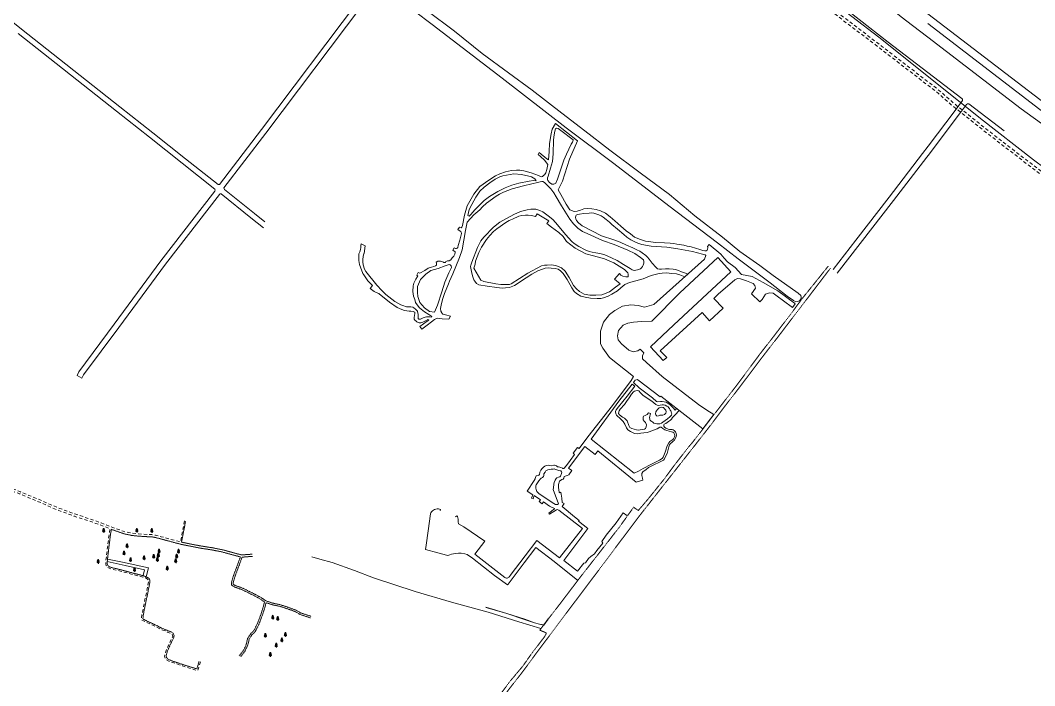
# Model space of a CAD drawing. Header units: metres. Extents: x 556238 to 587446, y 1177111 to 1219372.
# Drawn here: x 573512 to 575333, y 1210177 to 1211371 of the extents above; entities that cross this region are included whole.
import ezdxf

# ---------------------------------------------------------------- set-up
doc = ezdxf.new("R2010")
doc.units = ezdxf.units.M
doc.header["$MEASUREMENT"] = 0
doc.linetypes.add('Xr_Nen GT$0$HIDDEN', pattern=[0.375, 0.25, -0.125])
doc.linetypes.add('Xr_Nen GT$0$MON', pattern=[10, 6, -4])
for name, color, linetype, lineweight in [('Xr_Nen GT$0$DUONG BT-NEN BT', 38, 'Continuous', 0), ('Xr_Nen GT$0$DUONG NHUA', 38, 'Continuous', 0), ('Xr_Nen GT$0$DUONG_DA', 38, 'Xr_Nen GT$0$MON', 0), ('Xr_Nen GT$0$huong nuoc chay', 7, 'Continuous', 0), ('Xr_Nen GT$0$KYHIEU 2000', 3, 'Continuous', 0), ('Xr_Nen GT$0$THUCVAT 2000', 3, 'Continuous', 0), ('Xr_Nen GT$1$SONG_HO', 250, 'Continuous', 0)]:
    doc.layers.add(name, color=color, linetype=linetype, lineweight=lineweight)
doc.linetypes.add('Xr_Nen GT$0$TAL_N_P', pattern='A,2,[130,ltypeshp.shx,S=1,R=0,X=0,Y=-1],4,[130,ltypeshp.shx,S=2,R=0,X=0,Y=-2],2', length=8)
doc.linetypes.add('Xr_Nen GT$0$TAL_N_T', pattern='A,2,[130,ltypeshp.shx,S=1,R=0,X=0,Y=1],4,[130,ltypeshp.shx,S=2,R=0,X=0,Y=2],2', length=8)
doc.linetypes.add('Xr_Nen GT$1$TL_T', pattern='A,2,[130,ltypeshp.shx,S=1,R=0,X=0,Y=1],2', length=4)

# ---------------------------------------------------------------- blocks, each defined once
blk = doc.blocks.new('Xr_Nen GT$0$CAYR')
at = {"layer": 'Xr_Nen GT$0$THUCVAT 2000'}
h = blk.add_hatch(dxfattribs=at)
h.set_pattern_fill('DOTS', color=256)
edge = h.paths.add_edge_path()
edge.add_spline(control_points=[(0, 0.5), (0.28, 0.5), (0.73, 0.49), (1.11, 1.07), (0.78, 1.52), (0.29, 1.49), (0.33, 1.81), (0.63, 1.9), (0.88, 2.34), (0.49, 2.59), (0.16, 2.68), (0.18, 2.89), (0.41, 2.97), (0.48, 3.36), (0.19, 3.49), (0.04, 3.5), (0, 3.5)], knot_values=[0, 0, 0, 0, 0.790074, 1.257445, 1.745097, 2.165392, 2.249546, 2.620871, 2.993049, 3.46891, 3.762221, 3.825968, 4.067037, 4.399095, 4.720772, 4.852532, 4.852532, 4.852532, 4.852532], degree=3, periodic=0)
edge.add_line((0, 3.5), (0, 0.5))
at = {"layer": 'Xr_Nen GT$0$THUCVAT 2000', "color": 3, "flags": 128}
blk.add_lwpolyline([(0.5, 0), (0, 0), (0, 3.5)], dxfattribs=at)
at = {"layer": 'Xr_Nen GT$0$THUCVAT 2000', "color": 3}
for points in [[(0, 3.5), (-0.13, 3.49), (-0.4, 3.32), (-0.35, 2.99), (-0.17, 2.83), (-0.17, 2.76), (-0.41, 2.59), (-0.77, 2.28), (-0.6, 1.95), (-0.32, 1.7), (-0.31, 1.62), (-0.7, 1.45), (-1, 1.07), (-0.77, 0.66), (0, 0.5)], [(0, 3.5), (0.13, 3.49), (0.4, 3.32), (0.35, 2.99), (0.17, 2.83), (0.17, 2.76), (0.41, 2.59), (0.77, 2.28), (0.6, 1.95), (0.32, 1.7), (0.31, 1.62), (0.7, 1.45), (1, 1.07), (0.77, 0.66), (0, 0.5)]]:
    blk.add_spline(points, degree=3, dxfattribs=at)

msp = doc.modelspace()

# ---------------------------------------------------------------- linework, layer by layer
at = {"layer": 'Xr_Nen GT$0$DUONG BT-NEN BT', "flags": 128}
for points in [[(574293.28589, 1210480.10354), (574295.94111, 1210482.38504), (574296.89698, 1210480.89937), (574298.06528, 1210476.17709), (574298.3308, 1210471.34872), (574298.3839, 1210467.63455), (574307.99554, 1210462.22243), (574346.02518, 1210436.67228), (574328.23339, 1210413.19155), (574381.86869, 1210371.5906, 0.5611163877), (574391.08111, 1210375.0895), (574418.13238, 1210410.29639), (574439.27649, 1210438.0986), (574480.0771, 1210406.54315), (574521.06194, 1210459.39439), (574478.86362, 1210492.06768), (574476.00391, 1210493.22162), (574474.35418, 1210493.00177), (574461.81599, 1210484.92453), (574460.88107, 1210487.17734), (574470.99953, 1210494.92498), (574470.89891, 1210495.51088), (574461.95457, 1210499.4091), (574451.29738, 1210507.29891), (574448.59163, 1210503.38153), (574443.45635, 1210507.6299), (574445.58984, 1210510.75173), (574434.47195, 1210518.29925), (574432.63846, 1210512.85881), (574429.91593, 1210513.80252), (574431.86053, 1210519.74267), (574421.63749, 1210526.57091), (574434.40091, 1210545.58445), (574436.42656, 1210548.70909), (574436.98672, 1210551.5432), (574437.51194, 1210552.94269), (574438.1422, 1210553.7474), (574439.40296, 1210554.06232), (574441.43397, 1210554.30722), (574442.86965, 1210554.83207), (574443.63989, 1210555.39188), (574444.02513, 1210556.12658), (574444.23522, 1210557.35118), (574444.34026, 1210558.89069), (574444.55035, 1210560.22026), (574445.1487, 1210561.64704), (574446.23874, 1210564.17662), (574448.80544, 1210567.16291), (574450.91517, 1210569.30607), (574453.77535, 1210571.13927), (574456.24167, 1210572.37144), (574459.51853, 1210572.86433), (574462.16093, 1210572.40668), (574465.79019, 1210571.66731), (574469.45438, 1210572.93471), (574471.1104, 1210572.82909), (574472.55493, 1210572.37144), (574474.28151, 1210571.59692), (574476.50118, 1210570.29437), (574478.15719, 1210569.80148), (574480.69409, 1210569.51985), (574482.38527, 1210569.09734), (574484.99274, 1210567.51316), (574485.8643, 1210567.18226), (574486.79316, 1210567.13805), (574487.69989, 1210567.18226), (574488.2307, 1210567.42538), (574491.70274, 1210571.6459), (574492.67538, 1210572.65841), (574499.00481, 1210581.4795), (574506.97976, 1210591.95171), (574504.38254, 1210594.23359), (574512.03911, 1210604.95126), (574515.0961, 1210602.65125), (574530.74206, 1210623.78889), (574575.02216, 1210680.29457), (574608.60827, 1210724.99865), (574612.51912, 1210731.81484), (574584.21269, 1210754.53404), (574569.65886, 1210766.29769), (574557.40878, 1210783.16498), (574553.22589, 1210790.62838), (574553.52448, 1210813.61567), (574558.89477, 1210829.24238), (574569.5452, 1210843.18153), (574579.14566, 1210850.376), (574593.24623, 1210858.02008), (574607.64704, 1210860.86784), (574621.29763, 1210859.36899), (574632.24805, 1210856.67107), (574649.19879, 1210861.01768), (574740.16965, 1210942.35993), (574742.71772, 1210948.99047), (574741.119, 1210950.35135), (574736.44071, 1210951.41639), (574727.67617, 1210953.66489), (574718.73416, 1210956.03164), (574692.32481, 1210961.15511), (574672.76148, 1210963.88819), (574644.63579, 1210966.0865), (574627.92681, 1210968.81948), (574622.26375, 1210970.54883), (574617.46154, 1210972.65544), (574608.16108, 1210977.24705), (574600.61282, 1210982.16254), (574595.58049, 1210986.55271), (574583.95089, 1210996.26639), (574573.97707, 1211004.88109), (574569.62276, 1211008.66434), (574563.79177, 1211013.54469), (574558.46411, 1211017.85438), (574554.5479, 1211020.32367), (574550.44187, 1211022.22305), (574545.04317, 1211023.97054), (574541.62144, 1211024.88228), (574538.04762, 1211025.49004), (574533.04976, 1211025.37385), (574523.39107, 1211024.53465), (574515.9085, 1211023.39035), (574512.40082, 1211022.72276), (574510.02417, 1211021.30551), (574509.02754, 1211020.00324), (574508.75922, 1211017.5519), (574509.21922, 1211014.83247), (574510.44598, 1211011.99817), (574513.97252, 1211007.8615), (574520.71933, 1211002.6524), (574555.01839, 1210984.56855), (574577.49174, 1210977.358), (574588.53696, 1210972.98054), (574600.26089, 1210967.86334), (574611.79942, 1210962.74603), (574618.93379, 1210959.36276), (574623.92978, 1210956.73129), (574628.11267, 1210953.86764), (574634.72392, 1210948.99683), (574637.79605, 1210946.35452), (574640.71282, 1210942.77962), (574646.39894, 1210935.4012), (574652.76889, 1210928.24103), (574655.85429, 1210925.45645), (574659.43743, 1210924.76036), (574663.02034, 1210924.85981), (574670.18639, 1210925.25754), (574676.75548, 1210925.25754), (574684.05894, 1210924.65053), (574688.15636, 1210923.75178), (574693.55319, 1210921.95438), (574698.74996, 1210919.95722), (574707.64469, 1210916.86166), (574710.31201, 1210915.71324), (574704.73513, 1210910.8128), (574695.79103, 1210914.27422), (574690.05903, 1210916.09929), (574681.17804, 1210917.10628), (574672.73772, 1210918.11327), (574664.04563, 1210917.73564), (574659.06966, 1210916.91746), (574651.51116, 1210915.28111), (574644.45668, 1210913.07841), (574630.26084, 1210907.24819), (574616.9326, 1210903.81799), (574605.82566, 1210900.89217), (574597.04109, 1210897.36102), (574590.07395, 1210891.20682), (574584.23132, 1210885.65692), (574574.05068, 1210879.65527), (574567.22957, 1210876.29836), (574558.98327, 1210872.94153), (574554.1983, 1210872.02605), (574547.68278, 1210871.92426), (574535.46601, 1210872.63634), (574526.09963, 1210874.3656), (574518.05689, 1210876.40015), (574510.31974, 1210880.67245), (574506.45105, 1210884.63965), (574501.76786, 1210890.9465), (574493.72513, 1210906.10323), (574486.46778, 1210916.9871), (574481.56099, 1210921.88997), (574477.57421, 1210924.74989), (574471.95168, 1210925.77137), (574464.79588, 1210926.69068), (574459.37785, 1210926.99709), (574454.26656, 1210926.28211), (574449.29875, 1210924.43544), (574440.77878, 1210921.35858), (574430.10343, 1210915.51246), (574419.94142, 1210908.84574), (574413.26914, 1210904.74319), (574405.67337, 1210899.20479), (574399.20653, 1210895.40995), (574390.27616, 1210891.61511), (574382.88536, 1210890.99968), (574376.97122, 1210890.60364), (574367.22263, 1210891.50678), (574350.11397, 1210893.89353), (574335.32956, 1210896.47387), (574330.87486, 1210898.86062), (574327.9695, 1210902.86017), (574325.99416, 1210905.74878), (574323.66036, 1210912.61478), (574321.84527, 1210920.64677), (574320.28941, 1210929.13211), (574320.67837, 1210932.04699), (574322.36397, 1210937.42322), (574332.45215, 1210963.35875), (574338.82023, 1210975.24298), (574344.24549, 1210981.9698), (574361.32107, 1211000.07777), (574372.74104, 1211008.66845), (574397.83327, 1211022.84269), (574410.09104, 1211027.84726), (574421.75581, 1211031.20548), (574428.3461, 1211032.19322), (574433.75015, 1211032.45662), (574437.24292, 1211031.99571), (574444.82169, 1211030.08604), (574450.02801, 1211027.32044), (574462.00372, 1211018.38147), (574468.5551, 1211012.95964), (574476.16508, 1211004.364), (574490.72357, 1210986.97446), (574502.14937, 1210973.98613), (574506.46852, 1210970.46741), (574514.77421, 1210965.35516), (574525.93728, 1210959.44623), (574532.90605, 1210956.27131), (574538.63246, 1210955.07373), (574545.22415, 1210954.14236), (574548.81963, 1210953.61012), (574554.54604, 1210952.27952), (574561.13772, 1210950.21712), (574573.03773, 1210944.68069), (574583.33391, 1210939.93765), (574594.83354, 1210932.78973), (574606.48946, 1210925.89933), (574610.51746, 1210923.55165), (574613.73982, 1210922.41127), (574616.76094, 1210922.54541), (574619.84914, 1210923.21617), (574623.40712, 1210924.35655), (574625.21989, 1210925.42981), (574627.16681, 1210927.17384), (574628.91227, 1210929.38748), (574630.12062, 1210932.07064), (574631.12751, 1210935.49168), (574631.2619, 1210938.44311), (574630.7248, 1210941.19338), (574625.50404, 1210945.77722), (574615.38768, 1210952.7668), (574602.4731, 1210958.68115), (574577.82806, 1210968.57411), (574557.05708, 1210976.31643), (574529.6059, 1210988.76532), (574521.43227, 1210992.47753), (574512.51355, 1210998.34281), (574505.32375, 1211005.79779), (574498.47307, 1211014.06599), (574483.34348, 1211038.07242), (574474.14875, 1211054.60901), (574469.65841, 1211061.34191), (574464.56087, 1211068.66098), (574458.96326, 1211074.37099), (574455.86668, 1211077.39617), (574452.83904, 1211079.94014), (574450.08647, 1211081.93403), (574448.43511, 1211082.14032), (574445.13217, 1211081.24653), (574440.24634, 1211080.21514), (574430.13114, 1211077.80876), (574415.13012, 1211074.23349), (574395.10586, 1211069.00804), (574386.93386, 1211065.82405), (574379.53303, 1211062.75373), (574372.04557, 1211059.29418), (574366.28934, 1211055.35895), (574348.83318, 1211042.73535), (574341.52273, 1211036.42682), (574336.75988, 1211030.78242), (574326.34772, 1211021.81775), (574314.32636, 1211008.76763), (574311.32341, 1210993.87608), (574305.17379, 1210959.53868), (574300.20715, 1210945.83901), (574288.43501, 1210916.05835), (574282.25372, 1210903.07422), (574280.42744, 1210898.16135), (574273.54485, 1210880.78677), (574270.05464, 1210870.28072), (574267.4516, 1210860.20315), (574266.43144, 1210854.26366), (574266.74192, 1210849.56521), (574268.60592, 1210846.16969), (574269.31864, 1210844.92341), (574270.38771, 1210844.03326), (574275.10956, 1210842.43103), (574284.28565, 1210840.51716), (574281.21213, 1210834.86472), (574269.05148, 1210835.62139), (574263.79533, 1210836.24448), (574261.30082, 1210836.55603), (574259.11819, 1210836.1554), (574255.46541, 1210834.15264), (574249.89738, 1210830.41398), (574242.66612, 1210823.85663), (574233.00487, 1210817.15298), (574229.34277, 1210821.90434), (574242.63677, 1210831.32815), (574245.59687, 1210833.28698), (574243.67929, 1210834.60991), (574239.11349, 1210831.91834), (574234.36509, 1210829.36362), (574231.26035, 1210828.58807), (574229.52538, 1210828.49684), (574227.88171, 1210828.54245), (574226.28369, 1210828.9987), (574223.95525, 1210830.36724), (574221.85857, 1210831.70233), (574220.16575, 1210832.93655), (574219.11345, 1210834.62805), (574218.97626, 1210835.72515), (574219.11345, 1210837.96514), (574220.07422, 1210844.95939), (574220.15527, 1210847.55459), (574218.59335, 1210848.15133), (574217.07732, 1210848.47269), (574213.31018, 1210849.11532), (574210.04846, 1210849.25301), (574206.18955, 1210850.03332), (574201.59533, 1210850.49237), (574196.8637, 1210852.37437), (574192.82079, 1210854.07278), (574188.68611, 1210856.13845), (574174.95866, 1210865.19968), (574156.36634, 1210880.20686), (574155.57071, 1210880.90716), (574150.6043, 1210882.53042), (574147.49444, 1210884.52459), (574139.97529, 1210890.08991), (574144.57021, 1210895.60877), (574135.8646, 1210903.93857), (574133.48772, 1210907.24501), (574128.64056, 1210914.18364), (574127.14922, 1210916.8381), (574121.2027, 1210932.77151), (574119.62099, 1210940.37801), (574119.52689, 1210944.50991), (574119.80895, 1210948.40701), (574120.04396, 1210951.97545), (574121.26559, 1210955.73169), (574121.90284, 1210957.67173), (574122.72875, 1210960.20626), (574123.11213, 1210962.65237), (574123.49574, 1210964.42061), (574123.55466, 1210967.04348), (574124.17398, 1210970.16746), (574130.95176, 1210966.36757), (574129.54473, 1210952.87729), (574128.78194, 1210952.95356), (574127.48554, 1210947.16203), (574127.18043, 1210941.75151), (574127.18951, 1210943.95253), (574127.04557, 1210937.81758), (574127.66931, 1210932.16196), (574129.97166, 1210924.44545), (574132.60987, 1210920.27568), (574152.15597, 1210896.16942), (574160.78611, 1210886.39144), (574168.10634, 1210879.15425), (574184.53722, 1210866.78714), (574195.11545, 1210860.46076), (574198.43936, 1210859.53734), (574205.17591, 1210857.11619), (574209.05322, 1210856.82558), (574213.12408, 1210857.06777), (574216.41981, 1210856.3898), (574218.21301, 1210855.37291), (574221.36316, 1210853.14534), (574224.80399, 1210849.51352), (574225.13985, 1210848.35089), (574226.16188, 1210843.92604), (574226.06452, 1210839.50129), (574226.45372, 1210836.19476), (574227.23235, 1210835.17365), (574228.49776, 1210835.17365), (574230.15238, 1210835.17365), (574231.807, 1210835.61129), (574234.96996, 1210837.41038), (574238.59503, 1210838.75219), (574241.47803, 1210839.33808), (574244.01911, 1210839.2404), (574247.14644, 1210838.99625), (574250.07836, 1210838.75219), (574250.86001, 1210839.97277), (574245.19183, 1210843.24406), (574237.76446, 1210848.37062), (574228.72439, 1210855.01079), (574224.22893, 1210860.33261), (574221.42442, 1210865.08443), (574220.09285, 1210870.17191), (574217.74275, 1210876.27695), (574216.88097, 1210884.80828), (574217.35099, 1210894.4354), (574218.62456, 1210899.74862), (574222.07331, 1210906.73894), (574224.93093, 1210911.16949), (574225.62059, 1210912.35091), (574223.99485, 1210913.58167), (574226.2611, 1210918.50446), (574229.21723, 1210917.56916), (574238.32997, 1210922.45624), (574244.16748, 1210926.16349), (574250.45055, 1210928.19018), (574254.4576, 1210929.5248), (574257.52483, 1210930.8595), (574259.42331, 1210931.70909), (574259.12541, 1210935.4813), (574258.77767, 1210937.41714), (574261.36068, 1210938.95581), (574266.3781, 1210938.70764), (574270.00433, 1210938.06239), (574271.74303, 1210936.97043), (574272.48812, 1210936.32518), (574275.31965, 1210936.67262), (574276.11435, 1210938.5091), (574278.59814, 1210939.35288), (574282.11071, 1210939.75314), (574284.60474, 1210941.6471), (574287.29839, 1210944.88661), (574290.19141, 1210948.12621), (574292.0617, 1210951.66615), (574292.53125, 1210954.70058), (574292.46883, 1210955.63906), (574288.33602, 1210958.61095), (574290.93463, 1210962.74024), (574293.35786, 1210961.60304), (574294.36009, 1210961.52443), (574295.24423, 1210961.95646), (574296.14817, 1210962.52581), (574297.14434, 1210963.45774), (574298.20479, 1210966.98983), (574301.13391, 1210976.8797), (574303.91839, 1210988.36535), (574303.51289, 1210991.10132), (574302.75219, 1210992.36798), (574299.6591, 1210994.03994), (574297.32647, 1210995.61058), (574300.3809, 1210999.99981), (574303.23223, 1210999.0332), (574304.75967, 1210999.99981), (574306.03255, 1211002.89974), (574309.4948, 1211021.60865), (574314.46704, 1211038.08205), (574326.24337, 1211059.26221), (574336.8421, 1211072.85925), (574352.93665, 1211084.4953), (574364.84388, 1211091.8168), (574372.67094, 1211095.61257), (574383.08403, 1211098.96051), (574393.80643, 1211101.69041), (574402.72446, 1211102.15394), (574408.75575, 1211101.94792), (574416.02428, 1211101.03618), (574428.91324, 1211097.15722), (574442.37121, 1211092.6059), (574447.18506, 1211090.38198), (574449.35908, 1211090.89917), (574451.53309, 1211092.96792), (574453.24128, 1211094.05409), (574455.62235, 1211097.57103), (574457.43395, 1211103.20842), (574459.24579, 1211112.20758), (574452.84486, 1211120.1862), (574445.98416, 1211126.88554), (574441.82596, 1211130.41706), (574443.59331, 1211133.63685), (574457.10694, 1211122.52322), (574460.12154, 1211120.75741), (574461.12191, 1211135.86246), (574461.9201, 1211149.95116), (574465.11241, 1211167.49548), (574466.97479, 1211175.73602), (574472.56168, 1211185.70441), (574512.14275, 1211155.0621), (574497.85095, 1211121.96406), (574485.09662, 1211082.47571), (574477.4517, 1211066.66251), (574482.41415, 1211058.35384), (574491.6685, 1211041.06656), (574498.69969, 1211031.03517), (574506.1068, 1211027.80576), (574511.359, 1211028.61309), (574517.82328, 1211030.63155), (574523.74883, 1211033.05364), (574529.94386, 1211033.59186), (574537.75485, 1211032.78453), (574545.96993, 1211031.70799), (574553.45181, 1211029.51782), (574562.17628, 1211025.1168), (574570.73119, 1211018.68461), (574579.11701, 1211011.4907), (574589.95889, 1211001.84246), (574599.70609, 1210993.28393), (574607.19053, 1210987.76002), (574614.76021, 1210981.9812), (574625.05173, 1210977.81705), (574634.07875, 1210974.96891), (574644.11499, 1210973.4753), (574652.12279, 1210972.56851), (574668.35918, 1210971.76053), (574678.25567, 1210971.01227), (574684.88905, 1210970.6381), (574690.61313, 1210969.4622), (574702.91655, 1210967.55244), (574709.0275, 1210965.78486), (574716.47863, 1210964.49941), (574731.94687, 1210959.98333), (574736.89885, 1210958.31614), (574740.61288, 1210957.24044), (574743.2504, 1210957.6707), (574744.64974, 1210958.85389), (574745.56486, 1210960.03708), (574746.37213, 1210963.31781), (574745.45725, 1210964.98501), (574748.64164, 1210969.00941), (574769.52303, 1210951.67998), (574775.66729, 1210944.28922), (574781.21249, 1210937.79636), (574795.42184, 1210927.32125), (574806.55347, 1210915.32626), (574825.62325, 1210911.55975), (574845.35847, 1210900.48173), (574871.7457, 1210885.85873), (574901.38859, 1210863.91508), (574902.64376, 1210862.52157), (574898.04139, 1210855.55396), (574882.00274, 1210867.81694), (574870.70598, 1210876.45679), (574863.31424, 1210881.61279), (574856.89887, 1210882.30954), (574849.78616, 1210879.52254), (574843.64959, 1210870.04657), (574839.32602, 1210866.1447), (574824.40325, 1210880.49803), (574831.79499, 1210890.67066), (574830.53982, 1210895.54801), (574827.75045, 1210898.61376), (574821.47437, 1210901.54013), (574815.75634, 1210903.49102), (574804.87789, 1210907.11415), (574799.43866, 1210908.08964), (574794.27846, 1210905.58127), (574764.7115, 1210879.52254), (574757.04097, 1210871.71881), (574773.37309, 1210854.64764), (574749.30172, 1210831.86488), (574735.70936, 1210847.13546), (574660.42452, 1210778.20173), (574672.6456, 1210766.11679), (574665.79015, 1210760.7075), (574643.33962, 1210785.538), (574685.27545, 1210824.89998), (574787.55379, 1210919.62604), (574763.89002, 1210945.49559), (574696.12153, 1210882.18345), (574645.65828, 1210831.18411), (574626.94415, 1210830.95603), (574612.79442, 1210829.35979), (574602.7526, 1210827.99161), (574594.30855, 1210824.11499), (574585.63602, 1210814.5376), (574584.26672, 1210805.18828), (574585.408, 1210798.11925), (574591.11345, 1210790.59407), (574604.35015, 1210779.19245), (574611.88164, 1210776.45602), (574620.78219, 1210778.28034), (574624.66183, 1210781.01668), (574631.01724, 1210774.50071), (574628.76996, 1210769.159), (574628.99798, 1210763.45815), (574635.8447, 1210757.07316), (574664.3724, 1210731.98954), (574729.06411, 1210682.11244), (574744.42311, 1210671.92934), (574756.62359, 1210663.78359), (574737.28968, 1210638.0164)], [(574512.51844, 1210366.35926), (574470.29846, 1210400.10741), (574437.52172, 1210425.36386), (574416.25277, 1210397.66083), (574409.06552, 1210388.03549), (574387.6475, 1210359.6272), (574386.80366, 1210358.28305), (574363.51977, 1210375.18521), (574323.69158, 1210405.97493), (574314.14492, 1210413.00741), (574309.84697, 1210414.14236), (574303.5229, 1210415.18525), (574298.67248, 1210415.33864), (574293.19063, 1210414.80378), (574289.788, 1210414.06468), (574286.18809, 1210413.27633), (574282.78546, 1210411.99518), (574279.5801, 1210411.10821), (574276.96635, 1210411.65026), (574261.4818, 1210415.69066), (574239.57047, 1210421.4848), (574240.87315, 1210429.51146), (574244.05102, 1210455.09881), (574248.48686, 1210485.50407, -0.256282281), (574253.59349, 1210492.26865, -0.0258980486), (574258.11527, 1210494.02567, -0.1184281436), (574262.63728, 1210494.40219), (574266.12167, 1210493.63514), (574265.45623, 1210491.01302)]]:
    msp.add_lwpolyline(points, format="xyb", dxfattribs=at)
for points in [[(574469.43319, 1211076.86328), (574466.096, 1211076.86328), (574462.2322, 1211079.84658), (574459.15868, 1211083.61954), (574458.28036, 1211085.72541), (574458.36817, 1211088.35772), (574459.33429, 1211091.69201), (574463.72495, 1211105.73108), (574467.06213, 1211117.57651), (574468.37925, 1211131.35236), (574469.12178, 1211156.53955), (574470.39209, 1211165.42467), (574471.46443, 1211172.37873), (574472.96183, 1211176.14693), (574474.68119, 1211177.5323), (574477.56513, 1211177.03352), (574482.27906, 1211173.37618), (574504.2414, 1211156.41934), (574504.0751, 1211153.92565), (574503.1877, 1211152.42952), (574500.74747, 1211148.71675), (574492.48999, 1211130.89714), (574487.77815, 1211120.14825), (574476.35258, 1211086.21839), (574473.31725, 1211079.08234)], [(574438.1436, 1211083.18555), (574435.82262, 1211086.39673), (574429.93061, 1211090.05398), (574424.75271, 1211091.48113), (574411.45102, 1211094.15709), (574397.97093, 1211095.4059), (574377.96063, 1211092.26986), (574372.76154, 1211090.29935), (574364.3352, 1211085.82094), (574354.74359, 1211079.46165), (574344.43484, 1211071.57969), (574336.81531, 1211064.32474), (574329.92317, 1211053.81869), (574322.2722, 1211040.77773), (574318.04156, 1211031.60424), (574315.3563, 1211020.61914), (574317.88178, 1211019.98828), (574320.58777, 1211022.96233), (574328.16421, 1211031.16351), (574337.36429, 1211040.35598), (574344.85059, 1211047.65589), (574354.05044, 1211054.68538), (574368.93291, 1211064.05815), (574382.24624, 1211070.27339), (574394.53126, 1211075.30788), (574407.2127, 1211079.09785), (574425.27956, 1211082.45561), (574433.3351, 1211083.41923)], [(574578.52145, 1210906.71595), (574588.77919, 1210898.11152), (574580.42109, 1210892.03771), (574569.40335, 1210883.81288), (574555.85268, 1210878.75138), (574545.34153, 1210877.73916), (574534.57721, 1210877.73916), (574524.44594, 1210880.01683), (574515.9609, 1210884.57207), (574510.64209, 1210889.12741), (574505.06987, 1210895.3277), (574497.21813, 1210909.7529), (574490.25309, 1210920.88803), (574483.54099, 1210926.96185), (574473.34637, 1210931.36482), (574464.80031, 1210932.3577), (574457.99318, 1210931.91089), (574453.12389, 1210931.96053), (574447.45944, 1210930.86838), (574422.97371, 1210917.33725), (574393.40699, 1210898.18247), (574390.05047, 1210897.28148), (574384.99066, 1210896.93105), (574374.52027, 1210896.93105), (574365.80325, 1210898.4828), (574344.08454, 1210902.73631), (574338.70614, 1210905.12322), (574326.14745, 1210926.6685), (574328.28113, 1210933.47742), (574329.44291, 1210938.77681), (574335.0291, 1210954.33874), (574340.15203, 1210964.27171), (574349.15134, 1210977.79452), (574355.1654, 1210985.02077), (574361.55864, 1210992.36705), (574367.47254, 1210997.03025), (574383.32649, 1211008.1507), (574389.37828, 1211012.08809), (574395.51043, 1211014.47867), (574407.03522, 1211019.4896), (574412.49331, 1211020.90956), (574418.75891, 1211021.5549), (574423.7973, 1211021.61949), (574429.57821, 1211021.07089), (574436.58657, 1211019.03785), (574439.5504, 1211024.09458), (574460.50329, 1211011.46714), (574457.40787, 1211006.2603), (574465.82629, 1210999.98719), (574478.55105, 1210990.34764), (574486.20249, 1210983.28422), (574492.30622, 1210974.24253), (574507.83921, 1210962.39383), (574527.38065, 1210952.13043), (574540.99304, 1210948.7093), (574560.71894, 1210943.29578), (574577.65757, 1210935.83884), (574586.96549, 1210930.22519), (574596.27341, 1210924.27645), (574599.50392, 1210921.10713), (574602.34616, 1210918.16206), (574603.0831, 1210915.37487), (574603.34629, 1210912.4298), (574602.87255, 1210911.06247), (574598.87249, 1210910.69437), (574593.66175, 1210911.79876), (574590.0828, 1210913.79713), (574587.81958, 1210916.58442)], [(574268.47316, 1210883.77904), (574261.00735, 1210859.9374), (574255.73745, 1210847.21211), (574246.80779, 1210848.96735), (574237.58535, 1210854.96433), (574228.94845, 1210864.76428), (574225.43519, 1210875.58805), (574224.84964, 1210883.0477), (574224.84964, 1210893.72528), (574230.70508, 1210905.86553), (574239.78126, 1210915.66548), (574249.14996, 1210922.24751), (574261.88567, 1210925.75791), (574274.91415, 1210930.4385), (574281.79441, 1210932.7788), (574283.84382, 1210932.33994), (574285.60068, 1210930.4385), (574286.03972, 1210927.65935), (574281.0626, 1210918.15197), (574273.88956, 1210901.47751)], [(574614.01699, 1210558.53783), (574536.44331, 1210619.85169), (574586.41442, 1210687.73413), (574610.56521, 1210718.2078), (574615.25981, 1210714.43231), (574601.46202, 1210696.92762), (574585.67701, 1210677.76798), (574581.42285, 1210672.08133), (574580.33049, 1210669.20926), (574580.84802, 1210665.30328), (574582.22757, 1210662.54619), (574590.07535, 1210655.31199), (574594.40475, 1210651.62063), (574597.23325, 1210646.31433), (574600.23503, 1210639.91214), (574602.77496, 1210636.62449), (574607.06895, 1210633.48723), (574611.1263, 1210631.40231), (574614.77792, 1210629.89654), (574620.05271, 1210629.37533), (574625.61701, 1210630.30194), (574631.52928, 1210630.82315), (574637.26757, 1210631.46026), (574641.03518, 1210632.50268), (574654.94616, 1210638.06258), (574659.68898, 1210640.90314), (574661.03499, 1210641.44847), (574662.16299, 1210641.08495), (574665.36438, 1210639.01292), (574669.22096, 1210636.43193), (574672.24045, 1210634.94159), (574680.63861, 1210632.82862), (574683.12263, 1210632.13505), (574685.02227, 1210631.11301), (574686.41044, 1210628.77701), (574686.88535, 1210626.36792), (574686.00866, 1210623.73991), (574684.40133, 1210620.34532), (574683.20928, 1210619.07334), (574681.26515, 1210617.93717), (574677.8539, 1210615.55481), (574675.90977, 1210612.76939), (574673.30533, 1210607.74818), (574669.68399, 1210596.07334), (574666.22174, 1210587.46162), (574664.42714, 1210584.78865), (574659.21477, 1210582.01099), (574643.97454, 1210574.39402), (574630.3384, 1210567.04841), (574621.97867, 1210562.07225)], [(574643.37107, 1210665.86609), (574639.8401, 1210667.10573), (574637.16788, 1210663.86361), (574633.73218, 1210662.33793), (574630.67822, 1210660.90751), (574629.91473, 1210659.00046), (574630.20098, 1210654.13722), (574631.91895, 1210651.94405), (574634.40017, 1210649.36941), (574635.92715, 1210645.36445), (574635.6409, 1210641.74085), (574634.40017, 1210638.78485), (574632.2052, 1210637.35451), (574629.24673, 1210636.68702), (574624.37954, 1210636.11487), (574620.94383, 1210635.82884), (574617.79461, 1210636.49633), (574614.16815, 1210637.44986), (574609.58721, 1210638.6895), (574606.05601, 1210640.31052), (574604.14728, 1210644.02946), (574601.28431, 1210652.80223), (574596.79886, 1210657.09332), (574592.79066, 1210659.38183), (574587.73248, 1210663.00543), (574585.91924, 1210665.77075), (574586.20573, 1210668.44072), (574586.96922, 1210670.63389), (574588.59146, 1210673.68534), (574596.79607, 1210681.98401), (574600.39761, 1210687.44174), (574604.65923, 1210693.49929), (574609.40134, 1210700.63628), (574612.63837, 1210704.55422), (574614.7106, 1210705.98464), (574617.00876, 1210706.58699), (574620.06039, 1210707.03875), (574622.35855, 1210706.21057), (574625.37245, 1210702.5967), (574629.51691, 1210698.68174), (574639.12389, 1210692.05634), (574645.34035, 1210687.65196), (574652.66035, 1210682.03906), (574655.34072, 1210680.56788), (574657.64377, 1210680.30382), (574660.43733, 1210680.56788), (574664.43925, 1210681.09601), (574666.25132, 1210681.09601), (574669.2715, 1210680.37926), (574672.35202, 1210679.0609), (574674.81601, 1210677.58365), (574676.10495, 1210676.03068), (574677.35593, 1210674.402), (574678.68284, 1210671.86428), (574679.63033, 1210670.42489), (574680.19561, 1210668.56327), (574680.80468, 1210666.2813), (574681.26142, 1210665.02614), (574680.61415, 1210662.82025), (574677.8355, 1210659.92977), (574673.72458, 1210656.08838), (574665.53744, 1210650.12403), (574662.88013, 1210648.47347), (574659.71996, 1210647.32524), (574657.15838, 1210647.08604), (574654.78825, 1210647.20569), (574651.69982, 1210647.89936), (574649.4734, 1210648.4974), (574647.51017, 1210650.14796), (574645.76262, 1210651.4636), (574644.42174, 1210652.01378), (574643.00935, 1210653.01853), (574642.21931, 1210653.87961), (574641.88415, 1210655.26703), (574641.78842, 1210656.10428), (574641.64471, 1210657.77876), (574642.11636, 1210661.098), (574642.90966, 1210663.45185), (574643.17402, 1210664.89303)], [(574652.07434, 1210665.01305), (574652.81547, 1210668.40801), (574653.98936, 1210670.63015), (574655.5338, 1210672.91409), (574657.3871, 1210674.82758), (574658.86982, 1210675.75353), (574660.72312, 1210676.49422), (574663.19409, 1210676.80286), (574665.23279, 1210676.55591), (574666.28299, 1210676.30904), (574668.50708, 1210674.0869), (574670.54577, 1210671.67949), (574671.4723, 1210668.90183), (574670.66922, 1210666.00069), (574668.3834, 1210663.59337), (574665.41818, 1210662.91438), (574663.13237, 1210662.60573), (574660.04347, 1210662.54395), (574659.05499, 1210662.11191), (574657.75766, 1210661.43292), (574654.54532, 1210661.00079), (574653.70916, 1210662.02947), (574652.79824, 1210663.54645)], [(574468.43306, 1210529.37325), (574477.86628, 1210503.36901), (574476.26617, 1210502.52747), (574472.98139, 1210502.52747), (574469.52798, 1210504.0423), (574443.41816, 1210521.79918), (574439.45956, 1210526.00699), (574438.02784, 1210529.205), (574437.43834, 1210531.89797), (574437.26971, 1210535.8533), (574438.28055, 1210537.70473), (574442.82865, 1210544.77385), (574445.71655, 1210548.61141), (574446.93492, 1210549.7759), (574449.21281, 1210550.62277), (574449.90153, 1210551.20502), (574450.48428, 1210551.94608), (574451.38473, 1210552.63413), (574451.9146, 1210553.74572), (574451.9146, 1210554.53968), (574452.02058, 1210555.59827), (574452.07345, 1210557.1862), (574454.08652, 1210560.73249), (574455.62282, 1210562.79686), (574458.77158, 1210564.42769), (574461.54721, 1210565.11584), (574465.24121, 1210565.65799), (574468.55953, 1210566.01244), (574470.12471, 1210566.36698), (574471.56458, 1210566.01244), (574473.54737, 1210565.17837), (574475.07086, 1210564.63623), (574478.95259, 1210563.61447), (574482.29164, 1210562.73862), (574483.69005, 1210561.09124), (574483.98212, 1210559.63156), (574483.56474, 1210557.87996), (574481.80462, 1210553.36239), (574480.52289, 1210551.86802), (574477.90565, 1210551.17426), (574475.18172, 1210550.10689), (574473.84643, 1210548.98624), (574472.24399, 1210546.31785), (574471.22918, 1210544.93033), (574470.26772, 1210541.9417), (574469.89389, 1210538.84642), (574468.9471, 1210532.34271)]]:
    msp.add_lwpolyline(points, close=True, dxfattribs=at)
for points in [[(574737.28968, 1210638.0164), (574661.95034, 1210696.6243), (574660.48648, 1210695.4628), (574620.76496, 1210726.26008), (574619.81374, 1210726.43282), (574615.96601, 1210725.30973), (574614.10712, 1210723.32267), (574612.55056, 1210721.1196), (574623.00232, 1210711.5709), (574646.66632, 1210693.75055), (574654.03407, 1210687.21077), (574656.30521, 1210686.9053), (574661.15377, 1210687.34172), (574664.16767, 1210687.21077), (574671.50561, 1210685.85783), (574677.92657, 1210681.66807), (574683.91058, 1210675.86355), (574687.40055, 1210671.73875), (574689.84894, 1210674.88189)], [(574694.6232, 1210671.19857), (574687.44481, 1210663.23387), (574682.99802, 1210658.69779), (574680.9195, 1210655.33966), (574679.19478, 1210653.52814), (574675.34752, 1210651.45144), (574670.61588, 1210647.78401), (574667.78575, 1210646.2817), (574666.98965, 1210645.0887), (574667.21092, 1210642.83524), (574668.40483, 1210641.20039), (574670.61588, 1210639.43299), (574675.00187, 1210637.45734), (574677.44933, 1210636.81816), (574679.50758, 1210636.90154), (574681.95527, 1210636.7904), (574684.09691, 1210636.31789), (574685.62645, 1210635.37306), (574687.79604, 1210632.67738), (574689.49258, 1210629.53704), (574689.85872, 1210626.62852), (574689.55151, 1210624.42404), (574688.21086, 1210621.57768), (574685.78227, 1210617.49952), (574683.75895, 1210616.01143), (574681.48292, 1210613.7933), (574678.95371, 1210611.82783), (574677.46447, 1210609.44126), (574675.89067, 1210605.59464), (574673.11201, 1210593.73846), (574670.9904, 1210589.54384), (574668.59792, 1210584.17659), (574666.56668, 1210582.01155), (574659.09016, 1210578.59566), (574649.20904, 1210573.88562), (574639.37311, 1210568.63203), (574635.42988, 1210565.14482), (574629.54952, 1210561.12583), (574627.72907, 1210558.30639), (574627.95662, 1210554.53183), (574628.63929, 1210549.7114), (574629.73166, 1210546.07332), (574617.73778, 1210542.4931), (574548.96124, 1210598.85922), (574543.74911, 1210592.11071), (574525.46191, 1210606.44665), (574495.9788, 1210567.89434), (574502.14681, 1210563.6312), (574496.56015, 1210555.58378), (574493.48755, 1210554.37433), (574490.22863, 1210553.49054), (574488.55282, 1210552.37409), (574487.76138, 1210549.90873), (574486.45776, 1210548.0945), (574483.85076, 1210547.1177), (574480.19798, 1210544.10038), (574477.88445, 1210538.06021), (574478.18305, 1210533.21314), (574478.63071, 1210528.81353), (574479.60102, 1210524.33932), (574480.64587, 1210523.59359), (574482.06385, 1210524.48851), (574483.89921, 1210513.79383), (574484.57372, 1210506.30623), (574488.3206, 1210504.43423), (574484.42396, 1210499.04315), (574506.93458, 1210480.28507), (574515.10355, 1210473.80333), (574513.90218, 1210472.48293), (574530.72063, 1210459.27932), (574487.48607, 1210401.83218), (574512.2655, 1210382.87033), (574523.50683, 1210397.36349), (574526.52865, 1210397.84656), (574531.96811, 1210405.8178), (574535.8361, 1210408.95795), (574542.48439, 1210414.15133), (574547.19832, 1210419.82779), (574557.47283, 1210432.99233), (574555.78048, 1210435.77017), (574563.75823, 1210447.48549), (574581.65996, 1210469.82136), (574594.28293, 1210487.5273), (574600.79449, 1210482.41271)]]:
    msp.add_lwpolyline(points, dxfattribs=at)
at = {"layer": 'Xr_Nen GT$0$DUONG BT-NEN BT', "ltscale": 0.5, "flags": 128}
for points in [[(573732.61939, 1210374.85133), (573735.40341, 1210385.15333), (573700.45279, 1210393.12421), (573668.23237, 1210399.97824)], [(573668.75908, 1210404.37726), (573695.77149, 1210399.07587), (573742.44191, 1210388.8026), (573738.22829, 1210372.74803), (573732.61939, 1210374.85133)]]:
    msp.add_lwpolyline(points, dxfattribs=at)
at = {"layer": 'Xr_Nen GT$0$DUONG NHUA'}
for p, q in [((574347.87365, 1210317.76855), (574385.17502, 1210306.74477)), ((574347.93033, 1210317.96035), (574385.2344, 1210306.93577)), ((574385.17502, 1210306.74477), (574417.36243, 1210296.2415)), ((574385.2344, 1210306.93577), (574417.42566, 1210296.43125)), ((574417.36243, 1210296.2415), (574435.25282, 1210290.1552)), ((574417.42566, 1210296.43125), (574435.31356, 1210290.3458)), ((574435.25282, 1210290.1552), (574443.8858, 1210287.5882)), ((574435.31356, 1210290.3458), (574443.93248, 1210287.78297)), ((574443.8858, 1210287.5882), (574451.65914, 1210286.16222)), ((574443.93248, 1210287.78297), (574451.57194, 1210286.38156)), ((574451.57194, 1210286.38156), (574459.39223, 1210297.05018)), ((574451.65914, 1210286.16222), (574459.55353, 1210296.93194))]:
    msp.add_line(p, q, dxfattribs=at)
at = {"layer": 'Xr_Nen GT$0$DUONG NHUA', "flags": 128}
msp.add_lwpolyline([(574446.58438, 1210279.7279), (574407.1363, 1210292.17484), (574351.93582, 1210309.22245), (574286.14314, 1210327.05084), (574221.13328, 1210346.38929), (574145.95698, 1210371.02303), (574111.69774, 1210384.27402), (574072.01442, 1210398.21008), (574049.84688, 1210404.65601), (574035.29585, 1210408.60415)], dxfattribs=at)
at = {"layer": 'Xr_Nen GT$0$DUONG_DA', "flags": 128}
for points in [[(572887.99575, 1212999.95391), (573022.34737, 1212898.39103), (573116.00509, 1212826.90923), (573192.35794, 1212768.06164), (573310.02748, 1212675.06498), (573409.3754, 1212595.44651), (573508.513, 1212519.9205), (573640.892, 1212425.21066), (573672.63699, 1212398.16826), (573726.61408, 1212356.59195), (573823.71143, 1212277.83371), (573881.56141, 1212234.6146), (573952.39746, 1212179.05926), (574053.57259, 1212094.99137), (574162.48535, 1212010.50923), (574253.09598, 1211941.88658), (574343.51362, 1211873.47619), (574437.99182, 1211799.76092), (574524.12353, 1211736.22954), (574607.60462, 1211670.06189), (574702.89328, 1211595.95449), (574787.98428, 1211530.21639), (574926.039, 1211419.01561), (575054.91226, 1211320.89499), (575159.56241, 1211240.25901), (575185.44381, 1211217.38762), (575270.11711, 1211150.64744), (575371.92004, 1211073.09493), (575463.127, 1211003.27044), (575558.21209, 1210932.60643), (575691.76883, 1210829.39874), (575691.76883, 1210829.39874), (575892.33669, 1210680.17525)], [(572891.01091, 1213003.94249), (573025.37173, 1212902.37265), (573119.04802, 1212830.87668), (573195.43433, 1212772.0033), (573313.14106, 1212678.97725), (573412.45429, 1212599.38658), (573511.48333, 1212523.94327), (573643.97334, 1212429.15402), (573675.78563, 1212402.05429), (573729.715, 1212360.51474), (573826.78379, 1212281.77966), (573884.60091, 1212238.58511), (573955.53861, 1212182.95004), (574056.70346, 1212098.89069), (574165.52707, 1212014.4777), (574256.11466, 1211945.8725), (574346.56007, 1211877.44111), (574441.01423, 1211803.74459), (574527.16133, 1211740.20186), (574610.69235, 1211673.99464), (574705.95647, 1211599.90631), (574791.08125, 1211534.14212), (574929.12225, 1211422.95239), (575057.95262, 1211324.86443), (575162.74738, 1211244.11702), (575188.64939, 1211221.22741), (575273.17986, 1211154.59981), (575374.9547, 1211077.0687), (575466.13806, 1211007.26228), (575561.23223, 1210936.59153), (575694.79003, 1210833.38301), (575895.32128, 1210684.18676)]]:
    msp.add_lwpolyline(points, dxfattribs=at)
at = {"layer": 'Xr_Nen GT$0$DUONG_DA', "linetype": 'Xr_Nen GT$0$HIDDEN', "flags": 128}
for points in [[(574372.1208, 1210159.63191), (574390.43128, 1210184.45203), (574414.48891, 1210212.97463), (574430.02866, 1210235.23544), (574453.07079, 1210265.29737), (574455.72111, 1210269.94123), (574455.85084, 1210272.07093), (574444.67566, 1210277.08859), (574451.81934, 1210286.84133), (574473.40949, 1210314.59512), (574517.17601, 1210372.05067), (574586.87535, 1210461.20871), (574612.88712, 1210497.46326), (574621.32744, 1210491.67482), (574639.52124, 1210513.04277), (574663.20225, 1210542.38373), (574670.21783, 1210551.00124), (574671.85149, 1210553.70833), (574680.6619, 1210565.56778), (574688.57001, 1210576.16086), (574705.73689, 1210598.03067), (574711.69598, 1210605.96171), (574716.95005, 1210611.71276), (574732.14578, 1210631.27537), (574797.82248, 1210716.19195), (574819.26006, 1210744.89384), (574839.23611, 1210771.9891), (574866.53683, 1210806.93736), (574895.50893, 1210844.79582), (574914.70006, 1210870.9512), (574943.8345, 1210907.02993), (574961.90998, 1210929.70193)], [(574966.45202, 1210926.68956), (574951.6187, 1210907.35774), (574873.43758, 1210804.94983), (574843.5888, 1210766.5882), (574803.47412, 1210713.29848), (574777.55901, 1210679.87431), (574751.72938, 1210645.4811), (574715.47337, 1210599.16432), (574623.77722, 1210482.56984), (574443.50014, 1210242.74295), (574411.85257, 1210199.93171), (574377.53627, 1210156.03598)]]:
    msp.add_lwpolyline(points, dxfattribs=at)
at = {"layer": 'Xr_Nen GT$0$DUONG_DA', "linetype": 'Xr_Nen GT$0$MON', "flags": 128}
msp.add_lwpolyline([(573806.98049, 1210473.04099), (573802.83614, 1210451.93504), (573799.61513, 1210435.34546), (573765.02927, 1210444.69044), (573754.58464, 1210447.39376), (573748.25335, 1210448.37803), (573741.87035, 1210448.56159), (573724.35129, 1210449.6418), (573712.11721, 1210451.0353), (573702.9303, 1210452.95177), (573696.73268, 1210454.54446), (573674.75739, 1210462.51452), (573657.17724, 1210469.49545), (573635.94058, 1210476.9781), (573610.22378, 1210485.39955), (573578.99365, 1210496.77309), (573551.49929, 1210509.06912), (573527.61442, 1210518.86167), (573512.79843, 1210525.02578), (573495.05098, 1210532.17468), (573475.08182, 1210540.27878), (573446.86353, 1210551.75712), (573428.2975, 1210558.04017), (573414.6221, 1210562.17204), (573406.63901, 1210564.37953), (573392.12207, 1210567.23579), (573385.64317, 1210568.77528), (573376.59023, 1210570.48257), (573369.43352, 1210571.30783), (573361.12303, 1210572.04609), (573359.24838, 1210571.95136, -0.4475503293), (573355.05419, 1210576.194), (573355.354, 1210581.02532), (573356.86538, 1210591.8416), (573357.84264, 1210598.89751), (573361.08342, 1210613.52568), (573363.51879, 1210626.70376), (573365.34737, 1210635.20899), (573368.6015, 1210647.22952), (573372.28513, 1210658.57826), (573375.83714, 1210668.63255), (573379.07422, 1210679.7354), (573381.94105, 1210690.4775), (573384.91607, 1210702.31504), (573386.94634, 1210711.78407), (573389.593, 1210723.03283), (573391.30303, 1210730.38592), (573397.806, 1210758.4412)], format="xyb", dxfattribs=at)
msp.add_lwpolyline([(573835.50984, 1210220.27972), (573830.71867, 1210204.40112), (573803.68263, 1210212.74882), (573780.57267, 1210220.57554), (573774.85766, 1210223.6488), (573771.79175, 1210227.81039), (573771.17465, 1210230.64417), (573774.02923, 1210240.44788), (573781.69018, 1210257.57951), (573785.23909, 1210264.44096), (573785.68812, 1210266.33949), (573785.52744, 1210268.04178), (573784.72247, 1210269.49602), (573781.96614, 1210271.52573), (573776.66931, 1210273.59539), (573764.70068, 1210278.4961), (573750.08322, 1210285.82078), (573739.2469, 1210290.54949), (573733.42954, 1210293.74296), (573730.17642, 1210295.22074), (573729.69716, 1210297.86436), (573730.66781, 1210305.54041), (573734.52446, 1210324.8209), (573737.38964, 1210338.57759), (573740.78158, 1210355.38483), (573742.23515, 1210363.71287), (573742.27157, 1210365.78696), (573741.91022, 1210367.29164), (573740.58251, 1210368.46057), (573736.82358, 1210370.62933), (573732.07628, 1210372.28985), (573715.91714, 1210376.40871), (573691.98448, 1210383.00097), (573676.51604, 1210386.49518), (573671.66945, 1210388.124), (573668.68367, 1210390.15849), (573666.53384, 1210392.72736), (573665.68294, 1210395.37301), (573665.45066, 1210397.60137), (573668.16091, 1210421.07233), (573671.64414, 1210449.7671), (573673.29138, 1210458.79284), (573655.77394, 1210465.74886), (573634.65337, 1210473.19062), (573608.91662, 1210481.61859), (573577.49084, 1210493.06339), (573549.92371, 1210505.39197), (573526.08746, 1210515.16457), (573511.28285, 1210521.32395), (573493.55162, 1210528.46632), (573473.57765, 1210536.57237), (573445.46757, 1210548.00669), (573427.0776, 1210554.23016), (573413.51045, 1210558.32932), (573405.71855, 1210560.48395), (573391.27328, 1210563.32611), (573384.80971, 1210564.86196), (573375.98971, 1210566.52531), (573369.02737, 1210567.32816), (573361.04663, 1210568.03712), (573353.11501, 1210567.63633), (573342.86443, 1210567.27924), (573328.18108, 1210565.92051), (573317.9792, 1210565.78273), (573302.18873, 1210566.78321), (573284.92979, 1210568.41726), (573264.55478, 1210571.00225), (573257.19832, 1210572.12213), (573257.41057, 1210564.91416), (573256.92888, 1210555.21093), (573255.8439, 1210542.26918), (573254.21879, 1210529.85434), (573252.59758, 1210518.84938), (573249.902, 1210503.25175), (573247.87714, 1210488.73044), (573246.26139, 1210475.42604), (573244.86326, 1210463.06878), (573242.35514, 1210445.67235), (573240.45072, 1210431.16355), (573238.07037, 1210416.46568), (573235.85694, 1210401.53965), (573234.59631, 1210388.79662), (573234.21913, 1210380.12707), (573234.25091, 1210365.12766), (573234.78604, 1210353.79531), (573235.83179, 1210341.43724), (573236.68534, 1210329.42095), (573238.43548, 1210316.67299), (573241.09998, 1210312.94499), (573243.22269, 1210311.33238), (573247.51425, 1210309.7167), (573255.01813, 1210308.41517), (573266.89681, 1210306.83233), (573287.89033, 1210303.49578), (573301.05408, 1210301.4136), (573322.08232, 1210299.69736), (573335.12595, 1210297.82289), (573334.31606, 1210276.5658), (573332.3089, 1210254.80233), (573333.17248, 1210251.68363), (573335.37189, 1210249.28872), (573339.44871, 1210247.60896), (573348.03352, 1210246.17258), (573361.24146, 1210244.91169), (573373.61738, 1210245.14319), (573379.51082, 1210246.37932), (573382.21029, 1210248.97843), (573384.43214, 1210255.30287), (573386.13108, 1210270.66083), (573387.52967, 1210280.00568)], dxfattribs=at)
at = {"layer": 'Xr_Nen GT$0$DUONG_DA', "linetype": 'Xr_Nen GT$0$HIDDEN', "ltscale": 4, "flags": 128}
for points in [[(573928.55403, 1210413.38091), (573909.70337, 1210411.91466), (573892.66429, 1210416.39352), (573875.04719, 1210421.24885), (573856.69073, 1210424.8957), (573834.04428, 1210428.38647), (573801.56947, 1210434.84746), (573804.79908, 1210451.55176), (573808.94302, 1210472.65563)], [(573905.03974, 1210231.03091), (573912.77237, 1210240.66102), (573917.76592, 1210251.64002), (573920.20605, 1210262.0931), (573925.32713, 1210270.24388), (573931.4292, 1210276.1628), (573938.05416, 1210289.65839), (573944.4139, 1210306.5073), (573948.85718, 1210320.87102), (573950.38038, 1210327.59006), (573944.61012, 1210331.90693), (573933.4957, 1210337.99817), (573923.61926, 1210342.93335), (573909.67457, 1210349.85509), (573896.51682, 1210354.52108), (573891.59242, 1210357.44535), (573891.17283, 1210360.80019), (573891.70403, 1210364.11827), (573894.46186, 1210373.73403), (573904.80558, 1210401.75271), (573907.23993, 1210408.42632), (573891.62442, 1210412.53098), (573874.12485, 1210417.35392), (573855.996, 1210420.95555), (573833.34901, 1210424.4464), (573800.23462, 1210431.03463), (573764.00642, 1210440.82337), (573753.77429, 1210443.47169), (573747.88719, 1210444.3869), (573741.68973, 1210444.56513), (573724.00163, 1210445.65576), (573711.48109, 1210447.08189), (573702.0236, 1210449.05481), (573695.55024, 1210450.71835), (573675.67463, 1210457.9269), (573674.11692, 1210449.39172), (573670.64357, 1210420.7783), (573667.96566, 1210397.58741), (573668.14251, 1210395.89087), (573668.76432, 1210393.95749), (573670.37817, 1210392.02907), (573672.79246, 1210390.38399), (573677.19143, 1210388.90561), (573692.59219, 1210385.42668), (573716.55789, 1210378.82533), (573732.7991, 1210374.68555), (573737.87009, 1210372.91181), (573742.0476, 1210370.50153), (573744.15628, 1210368.64502), (573744.77677, 1210366.06128), (573744.73135, 1210363.47457), (573743.23869, 1210354.92255), (573739.8387, 1210338.07543), (573736.97396, 1210324.32084), (573733.13682, 1210305.13789), (573732.22563, 1210297.93208), (573732.40272, 1210296.95527), (573734.54965, 1210295.97999), (573740.35062, 1210292.79552), (573751.1439, 1210288.08559), (573765.73582, 1210280.77371), (573777.59795, 1210275.9166), (573783.18307, 1210273.7343), (573786.64502, 1210271.18498), (573787.96735, 1210268.79609), (573788.21574, 1210266.16464), (573787.6011, 1210263.56591), (573783.94338, 1210256.49409), (573776.38154, 1210239.58409), (573773.75259, 1210230.55529), (573774.12097, 1210228.86367), (573776.53692, 1210225.58432), (573781.5726, 1210222.87637), (573804.45252, 1210215.12756), (573829.05209, 1210207.53215), (573833.11642, 1210221.00191)], [(573928.86422, 1210409.39295), (573910.25798, 1210407.94572), (573907.62194, 1210400.71919), (573897.31485, 1210372.79972), (573894.63769, 1210363.46524), (573894.20271, 1210360.74819), (573894.38697, 1210359.27495), (573897.79618, 1210357.25044), (573910.84704, 1210352.62235), (573924.95667, 1210345.61875), (573934.88759, 1210340.65634), (573946.23765, 1210334.43595), (573952.75476, 1210329.56036), (573966.4675, 1210325.18971), (573977.99303, 1210322.77748), (573986.43497, 1210320.19592), (574000.24463, 1210315.41394), (574007.38614, 1210312.7683), (574016.17783, 1210307.65301), (574034.08343, 1210301.7879)], [(574033.14958, 1210298.93695), (574014.94293, 1210304.90067), (574006.1012, 1210310.04507), (573999.2326, 1210312.58961), (573985.50519, 1210317.34311), (573977.24557, 1210319.86892), (573965.7027, 1210322.28477), (573953.16008, 1210326.28248), (573951.75737, 1210320.09495), (573947.25289, 1210305.53341), (573940.81029, 1210288.46498), (573933.89236, 1210274.37258), (573927.67518, 1210268.342), (573923.01337, 1210260.92221), (573920.6198, 1210250.66856), (573915.34731, 1210239.07627), (573907.37896, 1210229.1526)]]:
    msp.add_lwpolyline(points, dxfattribs=at)
at = {"layer": 'Xr_Nen GT$0$huong nuoc chay', "color": 30, "true_color": 0xf07a00}
for points in [[(575140.89834, 1211382.60778), (575402.76749, 1211182.54263), (575456.38744, 1211141.3318)], [(575414.46664, 1211155.16689), (575300.53199, 1211242.69604), (575140.93881, 1211365.12175)]]:
    msp.add_lwpolyline(points, dxfattribs=at)
at = {"layer": 'Xr_Nen GT$1$SONG_HO', "linetype": 'Xr_Nen GT$0$TAL_N_P', "flags": 128}
msp.add_lwpolyline([(575902.25496, 1210693.46575), (575787.99788, 1210774.39709), (575629.75937, 1210891.95335), (575477.05509, 1211011.94892), (575330.46687, 1211120.52645), (575235.36675, 1211195.00872), (575141.94876, 1211269.59529), (575052.81875, 1211340.5498), (574907.4722, 1211452.75436), (574792.58464, 1211542.29687), (574629.25161, 1211669.25647), (574510.67816, 1211763.08478), (574461.55772, 1211799.98783), (574394.33219, 1211851.2332), (574257.13956, 1211958.74527), (574116.07914, 1212065.04055), (574004.45564, 1212153.77453), (573859.70269, 1212268.90407), (573724.1399, 1212378.10103), (573684.22956, 1212403.34201), (573667.67861, 1212419.87933), (573526.66166, 1212530.58687), (573358.00493, 1212660.59437), (573175.43374, 1212795.93622), (572990.4157, 1212942.74947), (572888.78464, 1213015.779), (572758.75641, 1213114.118), (572590.72793, 1213239.21152), (572432.05843, 1213358.41762), (572257.26942, 1213491.26858), (572128.02256, 1213584.96956), (572111.88028, 1213594.15696), (572097.37263, 1213598.03612), (572081.02602, 1213600.28192), (572059.1625, 1213603.34437), (572050.98919, 1213603.14024), (571951.75945, 1213589.5206), (571893.93331, 1213579.92484)], dxfattribs=at)
at = {"layer": 'Xr_Nen GT$1$SONG_HO'}
for points in [[(575140.99468, 1211340.56732), (575100.89463, 1211371.35496), (574996.70119, 1211453.06032), (574877.455, 1211549.13385), (574748.08733, 1211648.09195), (574624.93087, 1211746.51477), (574495.64526, 1211847.12639), (574475.68957, 1211862.26557), (574396.2445, 1211923.14032), (574310.95645, 1211989.91028), (574213.76434, 1212062.7845), (574101.30837, 1212149.56556), (574007.95706, 1212223.52602), (573915.42585, 1212298.80517), (573812.17727, 1212380.98246), (573711.5109, 1212465.89672)], [(575140.99468, 1211340.56732), (575100.89463, 1211371.35496), (574996.70119, 1211453.06032), (574877.455, 1211549.13385), (574748.08733, 1211648.09195), (574624.93087, 1211746.51477), (574495.64526, 1211847.12639), (574475.68957, 1211862.26557), (574396.2445, 1211923.14032), (574310.95645, 1211989.91028), (574213.76434, 1212062.7845), (574101.30837, 1212149.56556), (574007.95706, 1212223.52602), (573915.42585, 1212298.80517), (573812.17727, 1212380.98246), (573711.5109, 1212465.89672)], [(573510.37915, 1211934.33255), (573605.65832, 1211862.8487), (573726.04072, 1211770.88108), (573819.57479, 1211700.00949), (573912.24202, 1211628.31928), (573999.3781, 1211559.67416), (574090.13475, 1211491.59993), (574148.80777, 1211445.61448), (574149.17941, 1211443.09014), (574119.25842, 1211405.77321), (573945.07688, 1211174.87585), (573869.60364, 1211076.57926), (573867.29121, 1211076.59601), (573808.97246, 1211122.34961), (573750.1382, 1211169.45719), (573690.90864, 1211216.0089), (573571.15055, 1211310.61323), (573514.40516, 1211355.05327), (573457.67955, 1211400.61601)], [(575141.13853, 1211277.43663), (575070.04789, 1211332.01888), (574965.59601, 1211413.92783), (574846.58328, 1211509.81281), (574717.29442, 1211608.71073), (574593.97531, 1211707.26292), (574465.18761, 1211807.48738), (574449.93195, 1211819.06069), (574443.00864, 1211815.08185), (574442.7784, 1211814.96145), (574434.71683, 1211804.23509)], [(574156.15417, 1211436.10339), (574127.15132, 1211399.63498), (573953.03199, 1211168.82144), (573877.62193, 1211070.60568), (573878.45442, 1211067.66228), (573932.31868, 1211024.51718), (573951.29929, 1211009.56059)], [(573508.19309, 1211347.22053), (573564.97041, 1211302.75441), (573684.72052, 1211208.1561), (573743.92414, 1211161.62445), (573802.76239, 1211114.51486), (573861.53116, 1211068.40722), (573862.1188, 1211067.11306), (573861.55195, 1211064.70602), (573764.67853, 1210939.43983), (573680.83362, 1210826.02847), (573617.25957, 1210740.14932), (573613.97968, 1210733.85992), (573622.84414, 1210729.23693), (573625.76139, 1210734.83139), (573688.87099, 1210820.08284), (573772.65369, 1210933.40938), (573869.46091, 1211058.58975), (573870.51733, 1211059.66087), (573872.60056, 1211059.54172), (573926.09863, 1211016.68846), (573948.60045, 1210998.95796)], [(575308.26321, 1211212.14507), (575140.99468, 1211340.56732)], [(575308.26321, 1211212.14507), (575140.99468, 1211340.56732)], [(575308.26321, 1211212.14507), (575140.99468, 1211340.56732)], [(575141.13853, 1211277.43663), (575201.9023, 1211230.78426), (575202.90805, 1211229.57404), (575203.03691, 1211227.11629), (575189.81714, 1211209.09738), (575141.44052, 1211145.25661)], [(575141.13853, 1211277.43663), (575201.9023, 1211230.78426), (575202.90805, 1211229.57404), (575203.03691, 1211227.11629), (575189.81714, 1211209.09738), (575141.44052, 1211145.25661)], [(575141.13853, 1211277.43663), (575201.9023, 1211230.78426), (575202.90805, 1211229.57404), (575203.03691, 1211227.11629), (575189.81714, 1211209.09738), (575141.44052, 1211145.25661)], [(575141.47744, 1211128.75235), (575197.8324, 1211203.12082), (575210.23057, 1211220.01804), (575212.40608, 1211221.22934), (575214.31969, 1211221.25158), (575277.77354, 1211172.53378)], [(575141.47744, 1211128.75235), (575197.8324, 1211203.12082), (575210.23057, 1211220.01804), (575212.40608, 1211221.22934), (575214.31969, 1211221.25158), (575277.77354, 1211172.53378)], [(575141.47744, 1211128.75235), (575197.8324, 1211203.12082), (575210.23057, 1211220.01804), (575212.40608, 1211221.22934), (575214.31969, 1211221.25158), (575277.77354, 1211172.53378)], [(574970.79231, 1210924.08247), (575011.51385, 1210976.5201), (575071.40387, 1211054.06008), (575131.28654, 1211131.85699), (575141.44052, 1211145.25661)], [(574970.79231, 1210924.08247), (575011.51385, 1210976.5201), (575071.40387, 1211054.06008), (575131.28654, 1211131.85699), (575141.44052, 1211145.25661)], [(574978.49308, 1210917.69874), (575019.41878, 1210970.39785), (575079.32084, 1211047.95579), (575139.23159, 1211125.78863), (575141.47744, 1211128.75235)], [(574978.49308, 1210917.69874), (575019.41878, 1210970.39785), (575079.32084, 1211047.95579), (575139.23159, 1211125.78863), (575141.47744, 1211128.75235)]]:
    msp.add_lwpolyline(points, dxfattribs=at)
at = {"layer": 'Xr_Nen GT$1$SONG_HO', "linetype": 'Xr_Nen GT$1$TL_T', "flags": 128}
msp.add_lwpolyline([(574156.05564, 1211436.17624), (574251.65984, 1211363.65472), (574377.26352, 1211267.22622), (574492.00087, 1211178.27298), (574577.40929, 1211114.13837), (574676.0409, 1211038.05363), (574763.24345, 1210971.81231), (574800.46441, 1210943.12482), (574857.84729, 1210900.34629), (574888.7032, 1210876.32051), (574899.92333, 1210868.24542), (574903.92502, 1210866.28547), (574907.84821, 1210866.52065), (574911.1437, 1210868.40218), (574913.57602, 1210872.24375), (574913.88999, 1210874.67416), (574912.94832, 1210877.1829), (574908.0052, 1210881.4165), (574863.49754, 1210913.3635), (574839.25218, 1210931.00327), (574803.76223, 1210956.22364), (574772.27816, 1210981.98195), (574722.90238, 1211020.52548), (574677.60584, 1211058.83205), (574624.85422, 1211097.61393), (574570.29797, 1211137.8111), (574525.15633, 1211173.05819), (574484.02102, 1211204.69897), (574430.56576, 1211245.97688), (574388.3148, 1211276.59815), (574341.05154, 1211311.53276), (574291.67204, 1211351.41202), (574241.98042, 1211388.78077), (574194.56344, 1211425.29135), (574162.1398, 1211446.96692)], dxfattribs=at)
at = {"layer": 'Xr_Nen GT$1$SONG_HO', "linetype": 'Xr_Nen GT$0$TAL_N_T', "flags": 128}
msp.add_lwpolyline([(576272.36236, 1210476.37325), (576141.1055, 1210580.22838), (575958.24122, 1210721.74994), (575792.05929, 1210846.05242), (575621.93595, 1210976.85803), (575402.83013, 1211143.84802), (575308.26321, 1211212.14507)], dxfattribs=at)

# ---------------------------------------------------------------- block references
at = {"layer": 'Xr_Nen GT$0$KYHIEU 2000', "xscale": 2, "yscale": 2, "zscale": 2}
for p in [(573661.99523, 1210452.46854), (573721.32322, 1210452.66104), (573748.19418, 1210452.27603), (573703.79449, 1210424.65165), (573698.49735, 1210411.85011), (573734.3253, 1210403.09117), (573751.72501, 1210405.90243), (573759.94421, 1210408.09628), (573761.37365, 1210415.44309), (573792.9743, 1210406.41264), (573796.19051, 1210415.188), (573651.97882, 1210396.83477), (573710.05476, 1210399.91484), (573758.25953, 1210400.3413), (573775.92174, 1210384.55853), (573791.23858, 1210397.9944), (573717.18182, 1210382.10818), (573965.34046, 1210296.61947), (573974.25907, 1210294.27866), (573952.15751, 1210264.2385), (573988.01314, 1210265.5941), (573971.51438, 1210246.59048), (573981.58902, 1210255.98013), (573960.87376, 1210229.96064)]:
    msp.add_blockref('Xr_Nen GT$0$CAYR', p, dxfattribs=at)

doc.saveas('drawing.dxf')
